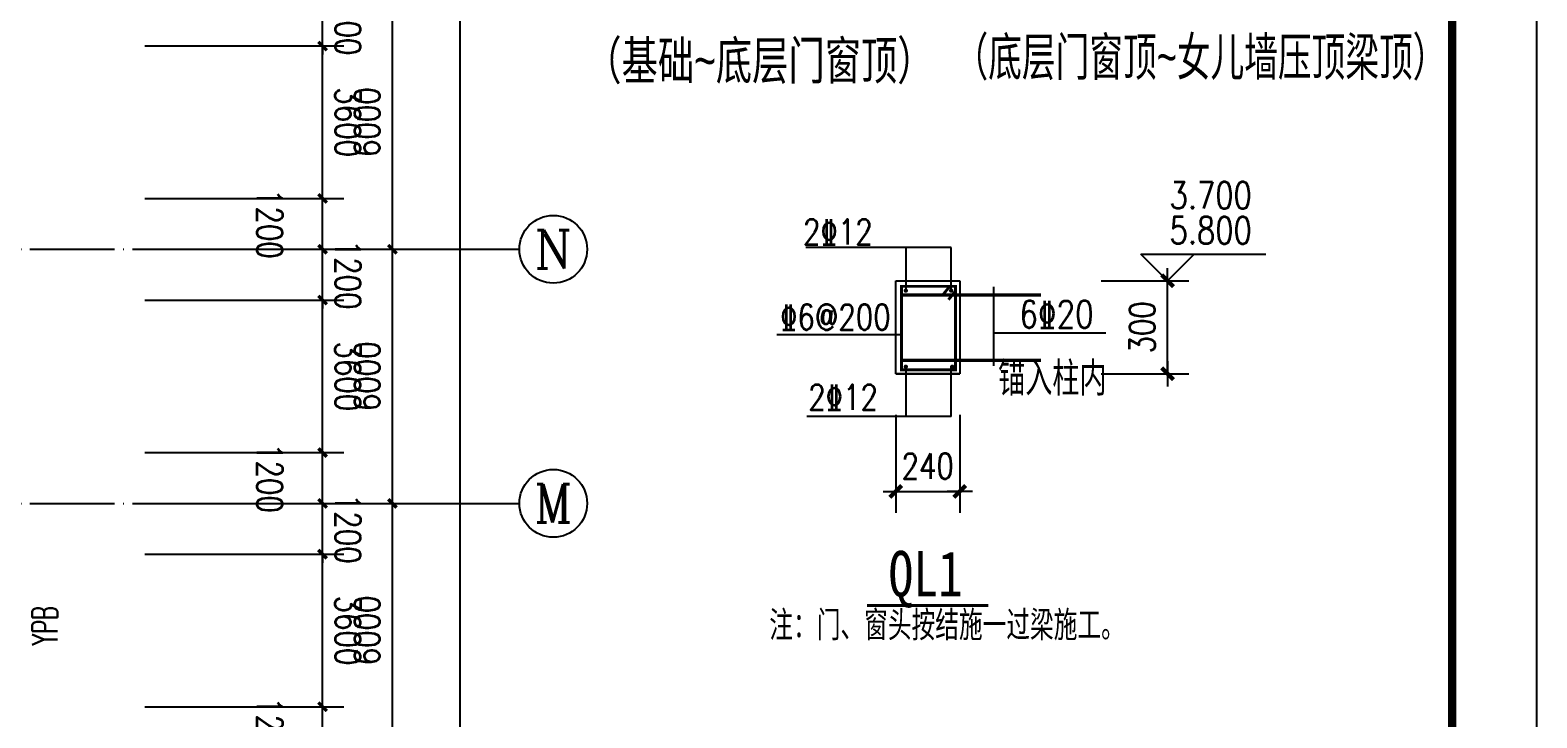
# Model space of a CAD drawing. Extents: x 31695611 to 39053694, y -59225 to 904195.
# Drawn here: x 38743389 to 38778994, y 849194 to 865432 of the extents above; entities that cross this region are included whole.
import ezdxf
from ezdxf.enums import TextEntityAlignment as Align

# ---------------------------------------------------------------- set-up
doc = ezdxf.new("R2010")
doc.units = 0
doc.header["$LTSCALE"] = 1000
doc.header["$MEASUREMENT"] = 0
doc.linetypes.add('ACAD_ISO04W100', pattern=[30.5, 24, -3, 0.5, -3])
doc.linetypes.add('DOTE', pattern=[2.42, 2, -0.2, 0.02, -0.2])
doc.layers.get('0').update_dxf_attribs({"linetype": 'CONTINUOUS'})
doc.layers.get('DEFPOINTS').update_dxf_attribs({"linetype": 'CONTINUOUS'})
for name, color, linetype in [('205', 253, 'CONTINUOUS'), ('AXIS', 3, 'CONTINUOUS'), ('AXIS_TEXT', 7, 'CONTINUOUS'), ('BD', 255, 'CONTINUOUS'), ('DOTE', 1, 'ACAD_ISO04W100'), ('OR', 7, 'CONTINUOUS'), ('PUB_DIM', 3, 'CONTINUOUS'), ('PUB_HZ', 7, 'CONTINUOUS'), ('PUB_TEXT', 7, 'CONTINUOUS'), ('PUB_TITLE', 4, 'CONTINUOUS'), ('PUB_WZ', 7, 'CONTINUOUS'), ('标注', 4, 'CONTINUOUS')]:
    doc.layers.add(name, color=color, linetype=linetype)
doc.styles.add('-ARIAL', font='arial.ttf', dxfattribs={"width": 0.8})
doc.styles.add('-宋体', font='', dxfattribs={"width": 0.8})
doc.styles.add('_HZTXT', font='txt.shx', dxfattribs={"width": 0.8, "bigfont": 'hztxt.shx'})
doc.styles.add('_TCH_AXIS', font='COMPLEX', dxfattribs={"bigfont": 'GBCBIG'})
doc.styles.add('_TXT', font='SIMPLEX.shx', dxfattribs={"width": 0.6})
doc.styles.add('COMPLEX', font='COMPLEX')
doc.styles.add('DIM_FONT', font='SIMPLEX.shx', dxfattribs={"width": 0.8})
doc.styles.add('中西', font='romans.shx', dxfattribs={"width": 0.8, "height": 350, "bigfont": 'hztxt.shx'})
doc.styles.get('-宋体').set_extended_font_data('SimSun')
doc.dimstyles.new('AXIS200', dxfattribs={"dimscale": 2, "dimtxt": 300, "dimasz": 1, "dimexe": 250, "dimexo": 300, "dimgap": 150, "dimtad": 1, "dimdec": 0, "dimzin": 0, "dimtxsty": 'DIM_FONT', "dimblk": '_DIMX', "dimcen": 0.09, "dimse1": 1, "dimse2": 1, "dimclrt": 7, "dimazin": 3, "dimtfac": 1, "dimtdec": 0, "dimtix": 1, "dimtmove": 0, "dimatfit": 3, "dimtolj": 1, "dimtzin": 0})
doc.dimstyles.new('DIMN200', dxfattribs={"dimscale": 2, "dimtxt": 300, "dimasz": 100, "dimexe": 250, "dimexo": 300, "dimgap": 150, "dimtad": 1, "dimdec": 0, "dimzin": 0, "dimtxsty": 'DIM_FONT', "dimblk": 'ARCHTICK', "dimcen": 0.09, "dimclrt": 7, "dimazin": 3, "dimtfac": 1, "dimtdec": 0, "dimtix": 1, "dimtmove": 0, "dimatfit": 3, "dimtolj": 1, "dimtzin": 0})

# ---------------------------------------------------------------- blocks, each defined once
blk = doc.blocks.new('_DIMX')
blk.add_line((-150, 0), (150, 0))
at = {"const_width": 50}
blk.add_lwpolyline([(-70, -70), (70, 70)], dxfattribs=at)
blk = doc.blocks.new('*D120')
at = {"layer": 'AXIS', "color": 0}
for p, q in [((38763844, 856348), (38763844, 854038)), ((38765356, 856348), (38765356, 854038)), ((38763842, 854538), (38763840, 854538)), ((38763844, 854538), (38765356, 854538)), ((38765358, 854538), (38765360, 854538))]:
    blk.add_line(p, q, dxfattribs=at)
at = {"layer": 'DEFPOINTS', "color": 0}
for p in [(38763844, 856948), (38765356, 856948), (38765356, 854538)]:
    blk.add_point(p, dxfattribs=at)
at = {"layer": 'AXIS', "color": 0, "xscale": 2, "yscale": 2, "zscale": 2}
blk.add_blockref('_DIMX', (38763844, 854538), dxfattribs=at)
at = {"layer": 'AXIS', "color": 0, "xscale": 2, "yscale": 2, "zscale": 2, "rotation": 180}
blk.add_blockref('_DIMX', (38765356, 854538), dxfattribs=at)
at = {"layer": 'AXIS', "color": 7, "insert": (38764600, 855138), "char_height": 600, "attachment_point": 5, "style": 'DIM_FONT'}
blk.add_mtext('\\A1;240', dxfattribs=at)
blk = doc.blocks.new('*D121')
at = {"layer": 'AXIS', "color": 0}
for p, q in [((38768696, 859513), (38770769, 859513)), ((38770269, 857319), (38770269, 859511)), ((38768696, 857317), (38770769, 857317))]:
    blk.add_line(p, q, dxfattribs=at)
at = {"layer": 'DEFPOINTS', "color": 0}
for p in [(38768096, 859513), (38770269, 859513), (38768096, 857317)]:
    blk.add_point(p, dxfattribs=at)
at = {"layer": 'AXIS', "color": 0, "xscale": 2, "yscale": 2, "zscale": 2}
for p, rotation in [((38770269, 859513), 90), ((38770269, 857317), 270)]:
    blk.add_blockref('_DIMX', p, dxfattribs=dict(at, rotation=rotation))
at = {"layer": 'AXIS', "color": 7, "insert": (38769669, 858415), "char_height": 600, "attachment_point": 5, "rotation": 90, "style": 'DIM_FONT'}
blk.add_mtext('\\A1;300', dxfattribs=at)
blk = doc.blocks.new('_ARCHTICK')
at = {"color": 0, "linetype": 'BYBLOCK', "const_width": 0.4}
blk.add_lwpolyline([(-0.5, -0.5), (0.5, 0.5)], dxfattribs=at)
blk = doc.blocks.new('*D936')
at = {"layer": 'AXIS', "color": 0}
for p, q in [((38746100, 849458), (38750800, 849458)), ((38750300, 848258), (38750300, 849458)), ((38746100, 848258), (38750800, 848258))]:
    blk.add_line(p, q, dxfattribs=at)
at = {"layer": 'DEFPOINTS', "color": 0}
for p in [(38745500, 849458), (38750300, 849458), (38745500, 848258)]:
    blk.add_point(p, dxfattribs=at)
at = {"layer": 'AXIS', "color": 0, "xscale": 200, "yscale": 200, "zscale": 200}
for p, rotation in [((38750300, 849458), 90.00010953953175), ((38750300, 848258), 270.0001095395318)]:
    blk.add_blockref('_ARCHTICK', p, dxfattribs=dict(at, rotation=rotation))
at = {"layer": 'AXIS', "color": 7, "insert": (38749050, 848858), "char_height": 600, "attachment_point": 5, "rotation": 270.0001, "style": 'DIM_FONT'}
blk.add_mtext('\\A1;1200', dxfattribs=at)
blk = doc.blocks.new('*D937')
at = {"layer": 'AXIS', "color": 0}
for p, q in [((38746100, 853058), (38750800, 853058)), ((38750300, 849458), (38750300, 853058)), ((38746100, 849458), (38750800, 849458))]:
    blk.add_line(p, q, dxfattribs=at)
at = {"layer": 'DEFPOINTS', "color": 0}
for p in [(38745500, 853058), (38750300, 853058), (38745500, 849458)]:
    blk.add_point(p, dxfattribs=at)
at = {"layer": 'AXIS', "color": 0, "xscale": 200, "yscale": 200, "zscale": 200}
for p, rotation in [((38750300, 853058), 90.00010953963312), ((38750300, 849458), 270.0001095396331)]:
    blk.add_blockref('_ARCHTICK', p, dxfattribs=dict(at, rotation=rotation))
at = {"layer": 'AXIS', "color": 7, "insert": (38750900, 851258), "char_height": 600, "attachment_point": 5, "rotation": 270.0001, "style": 'DIM_FONT'}
blk.add_mtext('\\A1;3600', dxfattribs=at)
blk = doc.blocks.new('*D938')
at = {"layer": 'AXIS', "color": 0}
for p, q in [((38746100, 854258), (38750800, 854258)), ((38750300, 854258), (38750300, 854458)), ((38750300, 853058), (38750300, 854258)), ((38746100, 853058), (38750800, 853058)), ((38750300, 853058), (38750300, 852858))]:
    blk.add_line(p, q, dxfattribs=at)
at = {"layer": 'DEFPOINTS', "color": 0}
for p in [(38745500, 854258), (38750300, 854258), (38745500, 853058)]:
    blk.add_point(p, dxfattribs=at)
at = {"layer": 'AXIS', "color": 0, "xscale": 200, "yscale": 200, "zscale": 200}
for p, rotation in [((38750300, 854258), 270.000109539641), ((38750300, 853058), 90.00010953964103)]:
    blk.add_blockref('_ARCHTICK', p, dxfattribs=dict(at, rotation=rotation))
at = {"layer": 'AXIS', "color": 7, "insert": (38750900, 853658), "char_height": 600, "attachment_point": 5, "rotation": 270.0001, "style": 'DIM_FONT'}
blk.add_mtext('\\A1;1200', dxfattribs=at)
blk = doc.blocks.new('*D939')
at = {"layer": 'AXIS', "color": 0}
for p, q in [((38746100, 855458), (38750800, 855458)), ((38750300, 854258), (38750300, 855458)), ((38746100, 854258), (38750800, 854258))]:
    blk.add_line(p, q, dxfattribs=at)
at = {"layer": 'DEFPOINTS', "color": 0}
for p in [(38745500, 855458), (38750300, 855458), (38745500, 854258)]:
    blk.add_point(p, dxfattribs=at)
at = {"layer": 'AXIS', "color": 0, "xscale": 200, "yscale": 200, "zscale": 200}
for p, rotation in [((38750300, 855458), 90.00010953938808), ((38750300, 854258), 270.0001095393881)]:
    blk.add_blockref('_ARCHTICK', p, dxfattribs=dict(at, rotation=rotation))
at = {"layer": 'AXIS', "color": 7, "insert": (38749050, 854858), "char_height": 600, "attachment_point": 5, "rotation": 270.0001, "style": 'DIM_FONT'}
blk.add_mtext('\\A1;1200', dxfattribs=at)
blk = doc.blocks.new('*D940')
at = {"layer": 'AXIS', "color": 0}
for p, q in [((38746100, 859058), (38750800, 859058)), ((38750300, 855458), (38750300, 859058)), ((38746100, 855458), (38750800, 855458))]:
    blk.add_line(p, q, dxfattribs=at)
at = {"layer": 'DEFPOINTS', "color": 0}
for p in [(38745500, 859058), (38750300, 859058), (38745500, 855458)]:
    blk.add_point(p, dxfattribs=at)
at = {"layer": 'AXIS', "color": 0, "xscale": 200, "yscale": 200, "zscale": 200}
for p, rotation in [((38750300, 859058), 90.00010953963312), ((38750300, 855458), 270.0001095396331)]:
    blk.add_blockref('_ARCHTICK', p, dxfattribs=dict(at, rotation=rotation))
at = {"layer": 'AXIS', "color": 7, "insert": (38750900, 857258), "char_height": 600, "attachment_point": 5, "rotation": 270.0001, "style": 'DIM_FONT'}
blk.add_mtext('\\A1;3600', dxfattribs=at)
blk = doc.blocks.new('*D941')
at = {"layer": 'AXIS', "color": 0}
for p, q in [((38746100, 860258), (38750800, 860258)), ((38750300, 860258), (38750300, 860458)), ((38750300, 859058), (38750300, 860258)), ((38746100, 859058), (38750800, 859058)), ((38750300, 859058), (38750300, 858858))]:
    blk.add_line(p, q, dxfattribs=at)
at = {"layer": 'DEFPOINTS', "color": 0}
for p in [(38745500, 860258), (38750300, 860258), (38745500, 859058)]:
    blk.add_point(p, dxfattribs=at)
at = {"layer": 'AXIS', "color": 0, "xscale": 200, "yscale": 200, "zscale": 200}
for p, rotation in [((38750300, 860258), 270.0001095398531), ((38750300, 859058), 90.00010953985311)]:
    blk.add_blockref('_ARCHTICK', p, dxfattribs=dict(at, rotation=rotation))
at = {"layer": 'AXIS', "color": 7, "insert": (38750900, 859658), "char_height": 600, "attachment_point": 5, "rotation": 270.0001, "style": 'DIM_FONT'}
blk.add_mtext('\\A1;1200', dxfattribs=at)
blk = doc.blocks.new('*D942')
at = {"layer": 'AXIS', "color": 0}
for p, q in [((38746100, 861458), (38750800, 861458)), ((38750300, 860258), (38750300, 861458)), ((38746100, 860258), (38750800, 860258))]:
    blk.add_line(p, q, dxfattribs=at)
at = {"layer": 'DEFPOINTS', "color": 0}
for p in [(38745500, 861458), (38750300, 861458), (38745500, 860258)]:
    blk.add_point(p, dxfattribs=at)
at = {"layer": 'AXIS', "color": 0, "xscale": 200, "yscale": 200, "zscale": 200}
for p, rotation in [((38750300, 861458), 90.00010953946797), ((38750300, 860258), 270.000109539468)]:
    blk.add_blockref('_ARCHTICK', p, dxfattribs=dict(at, rotation=rotation))
at = {"layer": 'AXIS', "color": 7, "insert": (38749050, 860858), "char_height": 600, "attachment_point": 5, "rotation": 270.0001, "style": 'DIM_FONT'}
blk.add_mtext('\\A1;1200', dxfattribs=at)
blk = doc.blocks.new('*D943')
at = {"layer": 'AXIS', "color": 0}
for p, q in [((38746100, 865058), (38750800, 865058)), ((38750300, 861458), (38750300, 865058)), ((38746100, 861458), (38750800, 861458))]:
    blk.add_line(p, q, dxfattribs=at)
at = {"layer": 'DEFPOINTS', "color": 0}
for p in [(38745500, 865058), (38750300, 865058), (38745500, 861458)]:
    blk.add_point(p, dxfattribs=at)
at = {"layer": 'AXIS', "color": 0, "xscale": 200, "yscale": 200, "zscale": 200}
for p, rotation in [((38750300, 865058), 90.00010953966081), ((38750300, 861458), 270.0001095396608)]:
    blk.add_blockref('_ARCHTICK', p, dxfattribs=dict(at, rotation=rotation))
at = {"layer": 'AXIS', "color": 7, "insert": (38750900, 863258), "char_height": 600, "attachment_point": 5, "rotation": 270.0001, "style": 'DIM_FONT'}
blk.add_mtext('\\A1;3600', dxfattribs=at)
blk = doc.blocks.new('*D944')
at = {"layer": 'AXIS', "color": 0}
for p, q in [((38750300, 866258), (38750300, 866458)), ((38746100, 866258), (38750800, 866258)), ((38750300, 865058), (38750300, 866258)), ((38746100, 865058), (38750800, 865058)), ((38750300, 865058), (38750300, 864858))]:
    blk.add_line(p, q, dxfattribs=at)
at = {"layer": 'DEFPOINTS', "color": 0}
for p in [(38745500, 866258), (38750300, 866258), (38745500, 865058)]:
    blk.add_point(p, dxfattribs=at)
at = {"layer": 'AXIS', "color": 0, "xscale": 200, "yscale": 200, "zscale": 200}
for p, rotation in [((38750300, 866258), 270.0001095392687), ((38750300, 865058), 90.00010953926873)]:
    blk.add_blockref('_ARCHTICK', p, dxfattribs=dict(at, rotation=rotation))
at = {"layer": 'AXIS', "color": 7, "insert": (38750900, 865658), "char_height": 600, "attachment_point": 5, "rotation": 270.0001, "style": 'DIM_FONT'}
blk.add_mtext('\\A1;1200', dxfattribs=at)
blk = doc.blocks.new('*D1097')
at = {"layer": 'AXIS', "color": 0}
for p, q in [((38747551, 854258), (38752451, 854258)), ((38751951, 848258), (38751951, 854258)), ((38747551, 848258), (38752451, 848258))]:
    blk.add_line(p, q, dxfattribs=at)
at = {"layer": 'DEFPOINTS', "color": 0}
for p in [(38746951, 854258), (38751951, 854258), (38746951, 848258)]:
    blk.add_point(p, dxfattribs=at)
at = {"layer": 'AXIS', "color": 0, "xscale": 200, "yscale": 200, "zscale": 200}
for p, rotation in [((38751951, 854258), 89.9998904604143), ((38751951, 848258), 269.9998904604143)]:
    blk.add_blockref('_ARCHTICK', p, dxfattribs=dict(at, rotation=rotation))
at = {"layer": 'AXIS', "color": 7, "insert": (38751351, 851259), "char_height": 600, "attachment_point": 5, "rotation": 89.9999, "style": 'DIM_FONT'}
blk.add_mtext('\\A1;6000', dxfattribs=at)
blk = doc.blocks.new('*D1098')
at = {"layer": 'AXIS', "color": 0}
for p, q in [((38747551, 860258), (38752451, 860258)), ((38751951, 854258), (38751951, 860258)), ((38747551, 854258), (38752451, 854258))]:
    blk.add_line(p, q, dxfattribs=at)
at = {"layer": 'DEFPOINTS', "color": 0}
for p in [(38746951, 860258), (38751951, 860258), (38746951, 854258)]:
    blk.add_point(p, dxfattribs=at)
at = {"layer": 'AXIS', "color": 0, "xscale": 200, "yscale": 200, "zscale": 200}
for p, rotation in [((38751951, 860258), 89.99989046034315), ((38751951, 854258), 269.9998904603431)]:
    blk.add_blockref('_ARCHTICK', p, dxfattribs=dict(at, rotation=rotation))
at = {"layer": 'AXIS', "color": 7, "insert": (38751351, 857259), "char_height": 600, "attachment_point": 5, "rotation": 89.9999, "style": 'DIM_FONT'}
blk.add_mtext('\\A1;6000', dxfattribs=at)
blk = doc.blocks.new('*D1099')
at = {"layer": 'AXIS', "color": 0}
for p, q in [((38747551, 866258), (38752451, 866258)), ((38751951, 860258), (38751951, 866258)), ((38747551, 860258), (38752451, 860258))]:
    blk.add_line(p, q, dxfattribs=at)
at = {"layer": 'DEFPOINTS', "color": 0}
for p in [(38746951, 866258), (38751951, 866258), (38746951, 860258)]:
    blk.add_point(p, dxfattribs=at)
at = {"layer": 'AXIS', "color": 0, "xscale": 200, "yscale": 200, "zscale": 200}
for p, rotation in [((38751951, 866258), 89.99989046034315), ((38751951, 860258), 269.9998904603431)]:
    blk.add_blockref('_ARCHTICK', p, dxfattribs=dict(at, rotation=rotation))
at = {"layer": 'AXIS', "color": 7, "insert": (38751351, 863259), "char_height": 600, "attachment_point": 5, "rotation": 89.9999, "style": 'DIM_FONT'}
blk.add_mtext('\\A1;6000', dxfattribs=at)
blk = doc.blocks.new('*D1102')
at = {"layer": 'AXIS', "color": 0}
for p, q in [((38747551, 878259), (38754051, 878258)), ((38753551, 788258), (38753551, 878258)), ((38747551, 788259), (38754051, 788258))]:
    blk.add_line(p, q, dxfattribs=at)
at = {"layer": 'DEFPOINTS', "color": 0}
for p in [(38746951, 878259), (38753551, 878258), (38746951, 788259)]:
    blk.add_point(p, dxfattribs=at)
at = {"layer": 'AXIS', "color": 0, "xscale": 200, "yscale": 200, "zscale": 200}
for p, rotation in [((38753551, 878258), 89.99989046036686), ((38753551, 788258), 269.9998904603668)]:
    blk.add_blockref('_ARCHTICK', p, dxfattribs=dict(at, rotation=rotation))
at = {"layer": 'AXIS', "color": 7, "insert": (38752951, 833258), "char_height": 600, "attachment_point": 5, "rotation": 89.9999, "style": 'DIM_FONT'}
blk.add_mtext('\\A1;90000', dxfattribs=at)
blk = doc.blocks.new('_AXISO')
blk.add_circle((0, 0), 0.5)
at = {"layer": 'AXIS_TEXT', "style": 'COMPLEX', "width": 1.041667}
blk.add_attdef('A', text='', height=0.56, dxfattribs=at).set_placement((-0.25, -0.28), (0.25, -0.28), align=Align.FIT)

msp = doc.modelspace()

# ---------------------------------------------------------------- linework, layer by layer
for p, q in [((38763844.3, 859511.8), (38765356.3, 859511.8)), ((38763844.3, 857315.1), (38763844.3, 859511.8)), ((38765356.3, 859511.8), (38765356.3, 857315.1)), ((38766151.9, 859367.8), (38766151.9, 857503.5)), ((38766151.9, 858288.3), (38768807.3, 858288.3)), ((38765356.3, 857315.1), (38763844.3, 857315.1)), ((38763844.3, 857315.1), (38765356.3, 857315.1))]:
    msp.add_line(p, q)
at = {"const_width": 80}
for points in [[(38763982, 859180.2), (38767274.8, 859180.2)], [(38763982, 857634.4), (38767274.8, 857634.4)]]:
    msp.add_lwpolyline(points, dxfattribs=at)
at = {"layer": '205', "const_width": 75.6}
msp.add_lwpolyline([(38763163.8, 851847.2), (38766035.9, 851847.2)], dxfattribs=at)
at = {"layer": 'AXIS'}
for p, q in [((38746951.4, 860258.5), (38754951.4, 860258.5)), ((38746951.4, 854258.5), (38754951.4, 854258.5))]:
    msp.add_line(p, q, dxfattribs=at)
at = {"layer": 'BD'}
msp.add_line((38761037.3, 858248.2), (38763977.7, 858248.2), dxfattribs=at)
at = {"layer": 'BD', "const_width": 67.2}
msp.add_lwpolyline([(38763982, 859381.6), (38765255, 859381.6), (38765255, 857410), (38763982, 857410), (38763982, 859381.6)], dxfattribs=at)
at = {"layer": 'BD', "const_width": 50.4}
for points in [[(38764056.6, 859281.8, 1), (38764107, 859281.8, 1)], [(38765130, 859281.8, 1), (38765180.4, 859281.8, 1)], [(38764056.6, 857484.9, 1), (38764107, 857484.9, 1)], [(38765154.9, 857484.9, 1), (38765205.3, 857484.9, 1)]]:
    msp.add_lwpolyline(points, format="xyb", close=True, dxfattribs=at)
at = {"layer": 'DOTE', "linetype": 'DOTE'}
for p, q in [((38707086.1, 860258.6), (38746951.4, 860258.5)), ((38707086.1, 854258.6), (38746951.4, 854258.5))]:
    msp.add_line(p, q, dxfattribs=at)
at = {"layer": 'OR'}
for p, q in [((38765150.1, 860299.5), (38761717.7, 860299.5)), ((38764090.7, 859306.5), (38764090.7, 860299.5)), ((38765150.1, 859306.5), (38765150.1, 860299.5)), ((38764090.7, 856309.5), (38764090.7, 857495.7)), ((38765150.1, 856309.5), (38765150.1, 857495.7)), ((38765150.1, 856309.5), (38761744.3, 856309.5))]:
    msp.add_line(p, q, dxfattribs=at)
at = {"layer": 'OR', "const_width": 67.2}
for points in [[(38765125.8, 859387.4), (38764968.7, 859196.2)], [(38765247.2, 859258), (38765090.1, 859066.8)]]:
    msp.add_lwpolyline(points, dxfattribs=at)
at = {"layer": 'PUB_DIM'}
for p, q in [((38770269.4, 859512.2), (38769639.4, 860142.2)), ((38769639.4, 860142.2), (38770899.4, 860142.2)), ((38770269.4, 860142.2), (38772587.4, 860142.2)), ((38770899.4, 860142.2), (38770269.4, 859512.2))]:
    msp.add_line(p, q, dxfattribs=at)
at = {"layer": 'PUB_TITLE'}
msp.add_lwpolyline([(38694994.4, 755595.5), (38778994.4, 755595.5), (38778994.4, 904195.5), (38694994.4, 904195.5)], close=True, dxfattribs=at)
at = {"layer": 'PUB_TITLE', "const_width": 200}
msp.add_lwpolyline([(38696994.4, 757595.5), (38776994.4, 757595.5), (38776994.4, 899195.5), (38696994.4, 899195.5)], close=True, dxfattribs=at)

# ---------------------------------------------------------------- block references
at = {"layer": 'AXIS'}
ref = msp.add_blockref('_AXISO', (38755751.4, 860258.5), dxfattribs=dict(at, xscale=1600, yscale=1600, zscale=1600))
ref.add_attrib('A', 'N', dxfattribs={"layer": 'AXIS_TEXT', "height": 905.1, "style": '_TCH_AXIS', "width": 1.105263}).set_placement((38755298.8, 859805.9), (38756203.9, 859805.9), align=Align.FIT)
ref = msp.add_blockref('_AXISO', (38755751.4, 854258.5), dxfattribs=dict(at, xscale=1600, yscale=1600, zscale=1600))
ref.add_attrib('A', 'M', dxfattribs={"layer": 'AXIS_TEXT', "height": 905.1, "style": '_TCH_AXIS'}).set_placement((38755298.8, 853805.9), (38756203.9, 853805.9), align=Align.FIT)

# ---------------------------------------------------------------- texts
at = {"layer": 'PUB_DIM', "style": 'DIM_FONT', "width": 0.8}
for s, p in [('3.700', (38771287.1, 861532.2)), ('5.800', (38771287.1, 860705.2))]:
    msp.add_text(s, height=630, dxfattribs=at).set_placement(p, align=Align.MIDDLE)
at = {"layer": 'PUB_HZ', "style": '-ARIAL'}
for s, height, width, p in [('（基础~底层门窗顶）', 898.13, 0.7, (38756507.7, 864268.1)), ('（底层门窗顶~女儿墙压顶梁顶）', 898.128, 0.65, (38765233.2, 864356.2))]:
    msp.add_text(s, height=height, dxfattribs=dict(at, width=width)).set_placement(p)
at = {"layer": 'PUB_TEXT', "style": '_HZTXT', "width": 0.8}
msp.add_text('锚入柱内', height=800, dxfattribs=at).set_placement((38766264.5, 856803.4))
at = {"layer": 'PUB_TEXT', "style": '_TXT', "width": 0.6}
msp.add_text('YPB', height=600, rotation=90, dxfattribs=at).set_placement((38744033.8, 850903.8, 0))
at = {"layer": 'PUB_WZ', "width": 0.8}
for s, height, style, p in [('2%%13212', 600, '_HZTXT', (38761653.4, 860369.6)), ('%%1326@200', 600, '_HZTXT', (38761110.6, 858357.9)), ('6%%13220', 640, '_HZTXT', (38766767.5, 858403.6)), ('2%%13212', 600, '_HZTXT', (38761776.6, 856465)), ('QL1', 1075.2, '-宋体', (38763674, 852060.5))]:
    msp.add_text(s, height=height, dxfattribs=dict(at, style=style)).set_placement(p)
at = {"layer": '标注', "style": '中西', "width": 0.8}
msp.add_text('注：门、窗头按结施一过梁施工。', height=700, dxfattribs=at).set_placement((38760857.4, 851025))

# ---------------------------------------------------------------- dimensions: what is measured, and where the dimension line sits
at = {"layer": 'AXIS'}
for p1, p2, distance, picture, middle in [((38746951.2, 788258.5), (38746951.4, 878258.5), -6600, '*D1102', (38752951.3, 833258.5)), ((38745499.9, 865058.4), (38745499.9, 866258.4), -4800, '*D944', (38750899.9, 865658.4)), ((38746951.4, 860258.5), (38746951.4, 866258.5), -5000, '*D1099', (38751351.4, 863258.5)), ((38745499.9, 861458.4), (38745499.9, 865058.4), -4800, '*D943', (38750899.9, 863258.4)), ((38745499.9, 859058.4), (38745499.9, 860258.4), -4800, '*D941', (38750899.9, 859658.4)), ((38746951.4, 854258.5), (38746951.4, 860258.5), -5000, '*D1098', (38751351.4, 857258.5)), ((38745500, 855458.4), (38745499.9, 859058.4), -4800, '*D940', (38750900, 857258.4)), ((38745500, 853058.4), (38745500, 854258.4), -4800, '*D938', (38750900, 853658.4)), ((38746951.3, 848258.5), (38746951.4, 854258.5), -5000, '*D1097', (38751351.3, 851258.5)), ((38745500, 849458.4), (38745500, 853058.4), -4800, '*D937', (38750900, 851258.4))]:
    dim = msp.add_aligned_dim(p1=p1, p2=p2, distance=distance, dimstyle='DIMN200', dxfattribs=at)
    dim.commit()
    dim.dimension.update_dxf_attribs({"geometry": picture, "text_midpoint": middle})
for base, p1, p2, picture, middle in [((38750299.9, 861458.4), (38745499.9, 860258.4), (38745499.9, 861458.4), '*D942', (38749049.9, 860858.4)), ((38750300, 855458.4), (38745500, 854258.4), (38745500, 855458.4), '*D939', (38749050, 854858.4)), ((38750300, 849458.4), (38745500, 848258.4), (38745500, 849458.4), '*D936', (38749050, 848858.4))]:
    dim = msp.add_linear_dim(base=base, p1=p1, p2=p2, angle=90.00011, dimstyle='DIMN200', dxfattribs=at)
    dim.commit()
    dim.dimension.update_dxf_attribs({"geometry": picture, "text_midpoint": middle, "dimtype": 129})
for p1, p2, distance, text, picture, middle in [((38768095.6, 857316.8), (38768095.6, 859513.4), -2173.9, '300', '*D121', (38769669.4, 858415.1)), ((38763844.3, 856947.8), (38765356.3, 856947.8), -2409.9, '240', '*D120', (38764600.3, 855137.9))]:
    dim = msp.add_aligned_dim(p1=p1, p2=p2, distance=distance, text=text, dimstyle='AXIS200', override={"dimsah": 1, "dimse1": 0, "dimse2": 0}, dxfattribs=at)
    dim.commit()
    dim.dimension.update_dxf_attribs({"geometry": picture, "text_midpoint": middle})

doc.saveas('drawing.dxf')
